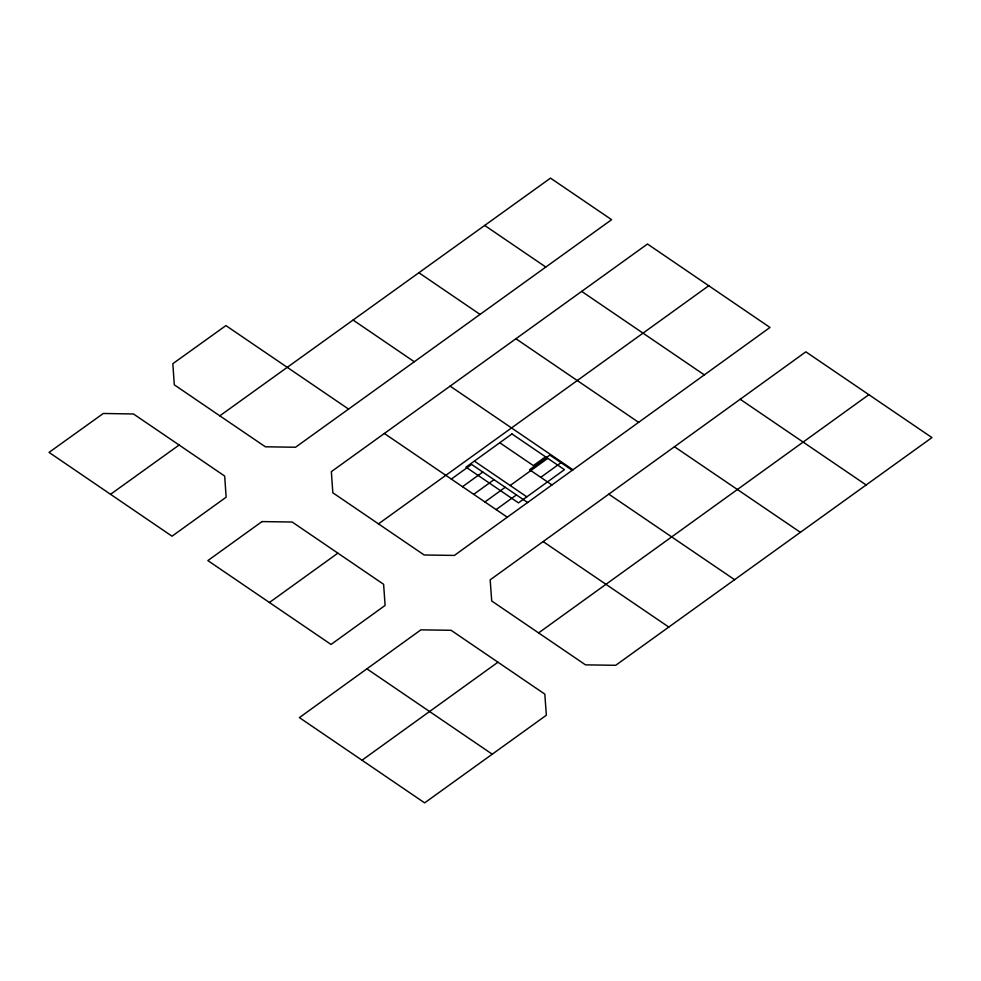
<?xml version="1.0" encoding="UTF-8"?>
<svg xmlns="http://www.w3.org/2000/svg" width="981" height="981" viewBox="0 0 981 981"><rect width="100%" height="100%" fill="white"/><g stroke="black" fill="none" stroke-linecap="round" stroke-linejoin="round"><path stroke-width="1.47" d="M348.574 409.077L611.617 219.683L550.513 178.125L219.805 415.821L174.299 384.822L172.828 363.681L225.924 325.594L348.574 409.077L295.551 447.238L265.361 446.796L219.805 415.821M269.407 602.518L337.856 553.161M378.458 523.891L708.773 285.729M451.334 479.071L471.616 464.43L527.631 502.53M462.529 486.699L482.811 472.045M473.737 494.326L494.019 479.672M545.546 456.815L533.382 465.607L499.77 442.738M484.945 501.941L505.227 487.287M510.194 485.509L547.79 458.335M496.153 509.568L516.423 494.915M540.764 477.33L561.046 462.676M366.894 668.834L299.401 717.602L424.638 802.875L546.343 715.235L544.823 694.119L451.088 630.293L420.898 629.851L366.894 668.834L492.217 754.181M362.001 760.226L497.98 662.187M538.581 632.917L868.859 394.681L931.95 437.587L615.7 665.302L585.51 664.86L491.726 600.997L490.169 579.845L805.842 351.836L868.859 394.681M110.559 494.289L179.118 445.018L224.674 476.055L226.145 497.195L172.018 536.202L49.05 452.388L103.299 413.479L133.49 413.982L179.118 445.018M450.12 386.122L331.357 471.64L332.829 492.781L424.172 554.988L454.362 555.43L769.987 327.458L647.472 244.011L450.12 386.122L572.965 469.776M866.125 484.945L740.189 399.267M674.474 446.735L800.386 532.315M734.61 579.697L608.821 494.166M484.724 225.458L545.792 267.04M581.684 291.394L704.333 374.889M418.912 272.755L480.052 314.411M515.945 338.764L638.631 422.345M353.086 320.051L414.276 361.744M572.254 470.304L549.838 455.061L529.556 469.715L551.972 484.957M474.363 461.095L526.822 496.84M384.38 433.492L507.312 517.22M543.167 541.598L668.784 627.055M262.001 521.585L207.862 560.592L331.038 644.456L385.092 605.436L383.62 584.296L292.191 522.027L262.001 521.585M511.935 433.945L465.975 467.152L518.471 502.873L564.431 469.666L511.935 433.945"/></g></svg>
